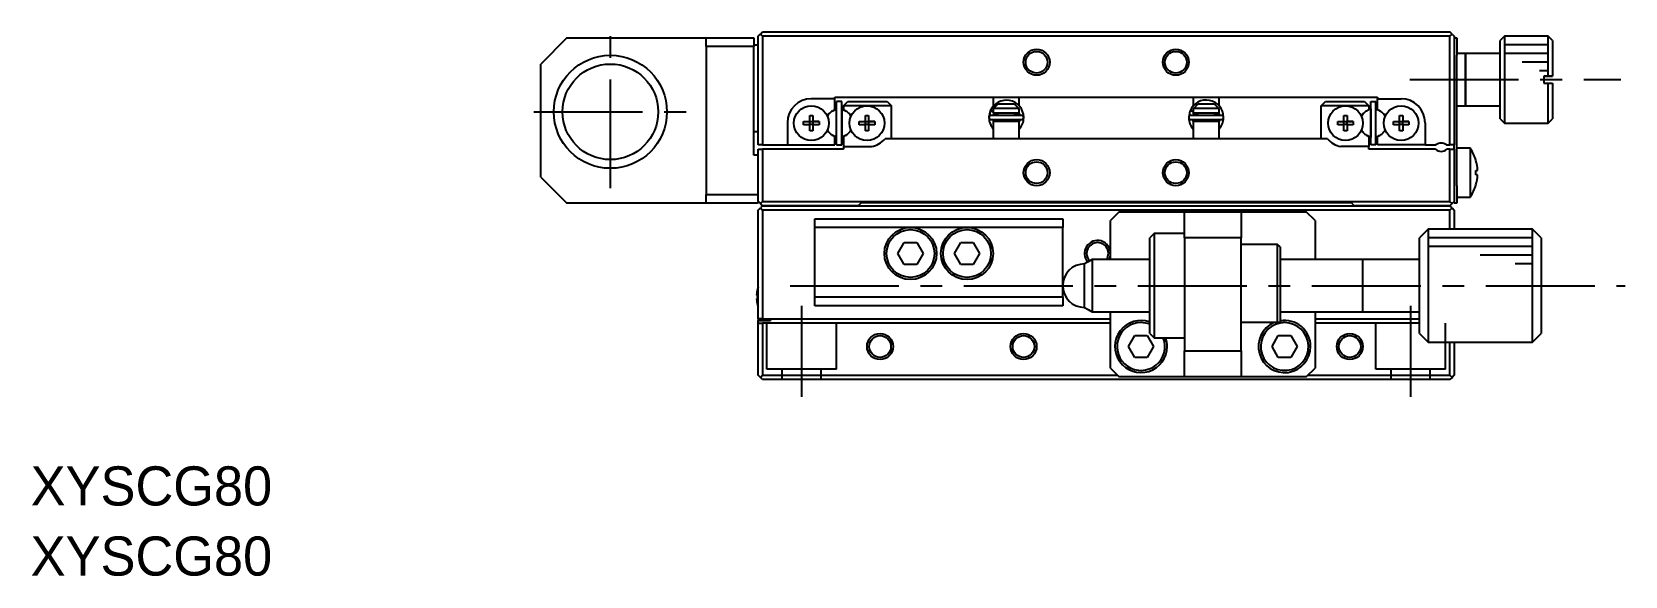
# Model space of a CAD drawing. Extents: x -14 to 368, y 60 to 347.
# Drawn here: x -8.8 to 174.3, y 60.5 to 123.1 of the extents above; entities that cross this region are included whole.
import ezdxf

# ---------------------------------------------------------------- set-up
doc = ezdxf.new("R2010")
doc.units = 0
doc.header["$LTSCALE"] = 10
doc.linetypes.add('CENTER', pattern=[2, 1.25, -0.25, 0.25, -0.25])
doc.linetypes.add('DASHED', pattern=[3.5, 2, -1.5])
doc.layers.get('0').update_dxf_attribs({"linetype": 'CONTINUOUS'})
doc.styles.get("Standard").update_dxf_attribs({"font": 'FGP教科書体NT-M'})

msp = doc.modelspace()

# ---------------------------------------------------------------- linework, layer by layer
at = {"color": 7, "linetype": 'CONTINUOUS'}
for p, q in [((74.673116, 122.597332), (74.923116, 122.847332)), ((74.923116, 122.847332), (75.173116, 123.097332)), ((74.923116, 122.847332), (75.173116, 122.597332)), ((75.173116, 123.097332), (154.173116, 123.097332)), ((154.423116, 122.847332), (154.173116, 123.097332)), ((154.173116, 122.597332), (154.423116, 122.847332)), ((154.423116, 122.847332), (154.673116, 122.597332)), ((52.673116, 122.397332), (49.673116, 119.397332)), ((52.673116, 122.397332), (68.673116, 122.397332)), ((68.673116, 121.397332), (68.673116, 122.397332)), ((68.673116, 122.397332), (74.173116, 122.397332)), ((68.673116, 121.397332), (68.673116, 104.397332)), ((74.173116, 121.397332), (68.673116, 121.397332)), ((74.173116, 122.397332), (74.173116, 121.397332)), ((74.173116, 121.597332), (74.673116, 121.597332)), ((74.173116, 108.897332), (74.173116, 121.397332)), ((74.673116, 110.097332), (74.673116, 122.597332)), ((75.173116, 122.597332), (75.173116, 110.097332)), ((154.173116, 122.597332), (75.173116, 122.597332)), ((154.173116, 110.097332), (154.173116, 122.597332)), ((154.673116, 122.597332), (154.673116, 110.097332)), ((154.673116, 122.397332), (154.973116, 122.397332)), ((154.973116, 122.397332), (154.973116, 120.397332)), ((160.473116, 122.597332), (159.973116, 122.097332)), ((159.973116, 113.097332), (159.973116, 122.097332)), ((160.473116, 122.597332), (160.473116, 112.597332)), ((165.473116, 122.597332), (160.473116, 122.597332)), ((165.473116, 117.997332), (165.473116, 122.597332)), ((165.973116, 122.097332), (165.473116, 122.597332)), ((165.973116, 122.097332), (165.973116, 117.997332)), ((49.673116, 106.397332), (49.673116, 119.397332)), ((155.973116, 120.597332), (154.973116, 120.597332)), ((154.973116, 105.397332), (154.973116, 120.397332)), ((155.973116, 120.597332), (155.973116, 114.597332)), ((155.973116, 114.597332), (155.973116, 120.597332)), ((159.973116, 120.597332), (155.973116, 120.597332)), ((164.973116, 117.997332), (165.473116, 117.997332)), ((165.473116, 117.997332), (164.973116, 117.997332)), ((164.973116, 117.997332), (164.973116, 117.197332)), ((165.473116, 117.997332), (165.973116, 117.997332)), ((165.973116, 117.997332), (165.473116, 117.997332)), ((83.473116, 115.397332), (80.773116, 115.397332)), ((83.473116, 115.597332), (145.873116, 115.597332)), ((83.473116, 115.397332), (83.473116, 115.597332)), ((83.473116, 114.141744), (83.473116, 115.397332)), ((101.673116, 115.597332), (101.673116, 114.541663)), ((104.673116, 114.585583), (104.673116, 115.597332)), ((124.673116, 115.597332), (124.673116, 114.59365)), ((127.673116, 114.55213), (127.673116, 115.597332)), ((145.873116, 115.597332), (145.873116, 115.397332)), ((145.873116, 115.397332), (148.573116, 115.397332)), ((145.873116, 114.141744), (145.873116, 115.397332)), ((164.973116, 117.197332), (165.473116, 117.197332)), ((165.473116, 112.597332), (165.473116, 117.197332)), ((165.473116, 117.197332), (165.973116, 117.197332)), ((165.973116, 117.197332), (165.973116, 113.097332)), ((83.179366, 113.972147), (83.473116, 114.141744)), ((83.673116, 110.097332), (83.673116, 115.097332)), ((84.273116, 115.097332), (83.673116, 115.097332)), ((84.273116, 110.097332), (84.273116, 115.097332)), ((84.273116, 114.156228), (84.273116, 115.097332)), ((84.273118, 114.247332), (84.273118, 114.156228)), ((84.273118, 114.247332), (84.273118, 114.156228)), ((84.273118, 114.247332), (84.273118, 114.156228)), ((84.273118, 114.247332), (84.273118, 114.156228)), ((84.273118, 114.247332), (84.273118, 114.156228)), ((84.273118, 114.247332), (84.273118, 114.156228)), ((84.273118, 114.247332), (84.273118, 114.156228)), ((84.273118, 114.247332), (84.273118, 114.156228)), ((84.273118, 114.247332), (84.273118, 114.156228)), ((84.273118, 114.247332), (84.273118, 114.156228)), ((84.273118, 114.247332), (84.273118, 114.156228)), ((84.273118, 114.247332), (84.273118, 114.156228)), ((84.273118, 114.247332), (84.273118, 114.156228)), ((84.273118, 114.247332), (84.273118, 110.947332)), ((84.273118, 114.247332), (84.273118, 114.156228)), ((84.273118, 114.247332), (84.273118, 114.156228)), ((84.273118, 114.247332), (84.273118, 114.156228)), ((84.273118, 114.247332), (84.273118, 114.156228)), ((84.273118, 114.247332), (84.273118, 114.156228)), ((84.273118, 114.247332), (84.273118, 114.156228)), ((84.273118, 114.247332), (84.273118, 114.156228)), ((84.273118, 114.247332), (84.273118, 114.156228)), ((84.273118, 114.247332), (84.273118, 114.156228)), ((84.273118, 114.247332), (84.273118, 114.156228)), ((84.273118, 114.247332), (84.273118, 114.156228)), ((84.273118, 114.247332), (84.273118, 114.156228)), ((84.473116, 114.597332), (84.973116, 115.097332)), ((87.173116, 114.597332), (84.473116, 114.597332)), ((84.473116, 114.597332), (84.473116, 114.141744)), ((84.473116, 114.141744), (84.766866, 113.972147)), ((84.973116, 115.097332), (89.473116, 115.097332)), ((89.973116, 114.597332), (87.173116, 114.597332)), ((89.473116, 115.097332), (89.973116, 114.597332)), ((89.973116, 110.797332), (89.973116, 114.597332)), ((101.327703, 113.962741), (101.193955, 113.271494)), ((101.292793, 113.773366), (101.291936, 113.737627)), ((101.291936, 113.737627), (101.292864, 113.701889)), ((101.295435, 113.809021), (101.292793, 113.773366)), ((101.292864, 113.701889), (101.295576, 113.666242)), ((101.299854, 113.844504), (101.295435, 113.809021)), ((101.295576, 113.666242), (101.300066, 113.630772)), ((101.306041, 113.879728), (101.299854, 113.844504)), ((101.300066, 113.630772), (101.306321, 113.595565)), ((101.313982, 113.914608), (101.306041, 113.879728)), ((101.306321, 113.595565), (101.314327, 113.560708)), ((101.323657, 113.949057), (101.313982, 113.914608)), ((101.314327, 113.560708), (101.324064, 113.526286)), ((101.335043, 113.982988), (101.323657, 113.949057)), ((101.343915, 114.003481), (101.327703, 113.962741)), ((101.34738, 114.014575), (101.335043, 113.982988)), ((101.347877, 114.015428), (101.34738, 114.014575)), ((101.353262, 114.018046), (101.347877, 114.015428)), ((101.352184, 114.02347), (101.608742, 113.947151)), ((101.366707, 114.056698), (101.352208, 114.023352)), ((101.357957, 114.018529), (101.353262, 114.018046)), ((101.363927, 114.018426), (101.357957, 114.018529)), ((101.371133, 114.017736), (101.363927, 114.018426)), ((101.379528, 114.016464), (101.371133, 114.017736)), ((101.389058, 114.014619), (101.379528, 114.016464)), ((101.399662, 114.012211), (101.389058, 114.014619)), ((101.41127, 114.009258), (101.399662, 114.012211)), ((101.423807, 114.005778), (101.41127, 114.009258)), ((101.437193, 114.001793), (101.423807, 114.005778)), ((101.451341, 113.997329), (101.437193, 114.001793)), ((101.466159, 113.992416), (101.451341, 113.997329)), ((101.481552, 113.987084), (101.466159, 113.992416)), ((101.49742, 113.981369), (101.481552, 113.987084)), ((101.51366, 113.975307), (101.49742, 113.981369)), ((101.530167, 113.968938), (101.51366, 113.975307)), ((101.546835, 113.962302), (101.530167, 113.968938)), ((101.563555, 113.955444), (101.546835, 113.962302)), ((101.580219, 113.948406), (101.563555, 113.955444)), ((101.596721, 113.941235), (101.580219, 113.948406)), ((101.612952, 113.933977), (101.596721, 113.941235)), ((101.608742, 113.947151), (101.673135, 113.915972)), ((101.628808, 113.926679), (101.612952, 113.933977)), ((101.644186, 113.919388), (101.628808, 113.926679)), ((101.658988, 113.912152), (101.644186, 113.919388)), ((101.673116, 113.905016), (101.658988, 113.912152)), ((101.727433, 114.297332), (101.673116, 114.297332)), ((101.673116, 114.297332), (101.673116, 113.797332)), ((101.673116, 113.797332), (104.673116, 113.797332)), ((101.727433, 114.297332), (102.256601, 114.797332)), ((104.618799, 114.297332), (101.727433, 114.297332)), ((101.741967, 113.742464), (101.742529, 113.756086)), ((101.742105, 113.728835), (101.741967, 113.742464)), ((101.742942, 113.715235), (101.742105, 113.728835)), ((101.742529, 113.756086), (101.743789, 113.769664)), ((101.744474, 113.701701), (101.742942, 113.715235)), ((101.743789, 113.769664), (101.745744, 113.783161)), ((101.746696, 113.68827), (101.744474, 113.701701)), ((101.745744, 113.783161), (101.748389, 113.79654)), ((101.749599, 113.674976), (101.746696, 113.68827)), ((101.748389, 113.79654), (101.748569, 113.797336)), ((101.753176, 113.661855), (101.749599, 113.674976)), ((101.757413, 113.64894), (101.753176, 113.661855)), ((101.762299, 113.636264), (101.757413, 113.64894)), ((101.767817, 113.62386), (101.762299, 113.636264)), ((101.773951, 113.611757), (101.767817, 113.62386)), ((101.780684, 113.599987), (101.773951, 113.611757)), ((101.787996, 113.588576), (101.780684, 113.599987)), ((101.781971, 113.597332), (102.173116, 113.597332)), ((101.795865, 113.577552), (101.787996, 113.588576)), ((101.804271, 113.566941), (101.795865, 113.577552)), ((101.813191, 113.556766), (101.804271, 113.566941)), ((101.8226, 113.547052), (101.813191, 113.556766)), ((102.173116, 113.797332), (102.173116, 113.467838)), ((102.256601, 114.797332), (104.089631, 114.797332)), ((104.089631, 114.797332), (104.618799, 114.297332)), ((104.173116, 113.467838), (104.173116, 113.797332)), ((104.173116, 113.597332), (104.602784, 113.597332)), ((104.575052, 113.560377), (104.565775, 113.550453)), ((104.583826, 113.570757), (104.575052, 113.560377)), ((104.592073, 113.581568), (104.583826, 113.570757)), ((104.59977, 113.592786), (104.592073, 113.581568)), ((104.606896, 113.604382), (104.59977, 113.592786)), ((104.61343, 113.616329), (104.606896, 113.604382)), ((104.619353, 113.628596), (104.61343, 113.616329)), ((104.673116, 114.297332), (104.618799, 114.297332)), ((104.624647, 113.641152), (104.619353, 113.628596)), ((104.629296, 113.653966), (104.624647, 113.641152)), ((104.633287, 113.667003), (104.629296, 113.653966)), ((104.636607, 113.680229), (104.633287, 113.667003)), ((104.636402, 113.797348), (104.638255, 113.788522)), ((104.639246, 113.693609), (104.636607, 113.680229)), ((104.638255, 113.788522), (104.640485, 113.775086)), ((104.641196, 113.707107), (104.639246, 113.693609)), ((104.640485, 113.775086), (104.642023, 113.761547)), ((104.640662, 113.797362), (104.727105, 113.467855)), ((104.642451, 113.720686), (104.641196, 113.707107)), ((104.642023, 113.761547), (104.642865, 113.747944)), ((104.643008, 113.734311), (104.642451, 113.720686)), ((104.642865, 113.747944), (104.643008, 113.734311)), ((104.673116, 113.797332), (104.673116, 114.297332)), ((105.036667, 114.014103), (105.023714, 114.044361)), ((105.058229, 113.958832), (105.037594, 114.014575)), ((124.29002, 113.97197), (124.156271, 113.280723)), ((124.255109, 113.782595), (124.254252, 113.746855)), ((124.254252, 113.746855), (124.255181, 113.711118)), ((124.257751, 113.81825), (124.255109, 113.782595)), ((124.255181, 113.711118), (124.257893, 113.675471)), ((124.262171, 113.853733), (124.257751, 113.81825)), ((124.257893, 113.675471), (124.262382, 113.640001)), ((124.268358, 113.888957), (124.262171, 113.853733)), ((124.262382, 113.640001), (124.268637, 113.604794)), ((124.276298, 113.923836), (124.268358, 113.888957)), ((124.268637, 113.604794), (124.276643, 113.569937)), ((124.285973, 113.958285), (124.276298, 113.923836)), ((124.276643, 113.569937), (124.286381, 113.535515)), ((124.297359, 113.992217), (124.285973, 113.958285)), ((124.306231, 114.012709), (124.29002, 113.97197)), ((124.309696, 114.023804), (124.297359, 113.992217)), ((124.310193, 114.024657), (124.309696, 114.023804)), ((124.315781, 114.027312), (124.310193, 114.024657)), ((124.329023, 114.065926), (124.311866, 114.026278)), ((124.314501, 114.032699), (124.571058, 113.95638)), ((124.320342, 114.02776), (124.315781, 114.027312)), ((124.326086, 114.027664), (124.320342, 114.02776)), ((124.332978, 114.027023), (124.326086, 114.027664)), ((124.340976, 114.025842), (124.332978, 114.027023)), ((124.350032, 114.024128), (124.340976, 114.025842)), ((124.360092, 114.021891), (124.350032, 114.024128)), ((124.371096, 114.019144), (124.360092, 114.021891)), ((124.382977, 114.015905), (124.371096, 114.019144)), ((124.395664, 114.012192), (124.382977, 114.015905)), ((124.409081, 114.008027), (124.395664, 114.012192)), ((124.423148, 114.003437), (124.409081, 114.008027)), ((124.437779, 113.998448), (124.423148, 114.003437)), ((124.452888, 113.99309), (124.437779, 113.998448)), ((124.468384, 113.987395), (124.452888, 113.99309)), ((124.484173, 113.981398), (124.468384, 113.987395)), ((124.50016, 113.975135), (124.484173, 113.981398)), ((124.516251, 113.968643), (124.50016, 113.975135)), ((124.532348, 113.961961), (124.516251, 113.968643)), ((124.548354, 113.95513), (124.532348, 113.961961)), ((124.564174, 113.948189), (124.548354, 113.95513)), ((124.579712, 113.941182), (124.564174, 113.948189)), ((124.571058, 113.95638), (124.673135, 113.904242)), ((124.594876, 113.934149), (124.579712, 113.941182)), ((124.609573, 113.927134), (124.594876, 113.934149)), ((124.623717, 113.920178), (124.609573, 113.927134)), ((124.637222, 113.913323), (124.623717, 113.920178)), ((124.650008, 113.90661), (124.637222, 113.913323)), ((124.661996, 113.90008), (124.650008, 113.90661)), ((124.673116, 113.893772), (124.661996, 113.90008)), ((124.727433, 114.297332), (124.673116, 114.297332)), ((124.673116, 114.297332), (124.673116, 113.797332)), ((124.673116, 113.797332), (127.673116, 113.797332)), ((124.704284, 113.751693), (124.704845, 113.765315)), ((124.704422, 113.738063), (124.704284, 113.751693)), ((124.705259, 113.724464), (124.704422, 113.738063)), ((124.704845, 113.765315), (124.706105, 113.778892)), ((124.70679, 113.71093), (124.705259, 113.724464)), ((124.706105, 113.778892), (124.708061, 113.792389)), ((124.709012, 113.697498), (124.70679, 113.71093)), ((124.708061, 113.792389), (124.708958, 113.797347)), ((124.711916, 113.684205), (124.709012, 113.697498)), ((124.715492, 113.671083), (124.711916, 113.684205)), ((124.71973, 113.658168), (124.715492, 113.671083)), ((124.724615, 113.645492), (124.71973, 113.658168)), ((124.730133, 113.633088), (124.724615, 113.645492)), ((124.727433, 114.297332), (125.256601, 114.797332)), ((127.618799, 114.297332), (124.727433, 114.297332)), ((124.736268, 113.620986), (124.730133, 113.633088)), ((124.743, 113.609215), (124.736268, 113.620986)), ((124.750312, 113.597804), (124.743, 113.609215)), ((124.758182, 113.586781), (124.750312, 113.597804)), ((124.750392, 113.597332), (125.173116, 113.597332)), ((124.766588, 113.576169), (124.758182, 113.586781)), ((124.775507, 113.565995), (124.766588, 113.576169)), ((124.784917, 113.55628), (124.775507, 113.565995)), ((124.794791, 113.547048), (124.784917, 113.55628)), ((125.173116, 113.797332), (125.173116, 113.477066)), ((125.256601, 114.797332), (127.089631, 114.797332)), ((127.089631, 114.797332), (127.618799, 114.297332)), ((127.173116, 113.477066), (127.173116, 113.797332)), ((127.173116, 113.597332), (127.559348, 113.597332)), ((127.528092, 113.559682), (127.518338, 113.550236)), ((127.537368, 113.569605), (127.528092, 113.559682)), ((127.546142, 113.579985), (127.537368, 113.569605)), ((127.554389, 113.590797), (127.546142, 113.579985)), ((127.562087, 113.602014), (127.554389, 113.590797)), ((127.569213, 113.613611), (127.562087, 113.602014)), ((127.575747, 113.625557), (127.569213, 113.613611)), ((127.58167, 113.637825), (127.575747, 113.625557)), ((127.586963, 113.650381), (127.58167, 113.637825)), ((127.591613, 113.663194), (127.586963, 113.650381)), ((127.595603, 113.676231), (127.591613, 113.663194)), ((127.598923, 113.689457), (127.595603, 113.676231)), ((127.601562, 113.702837), (127.598923, 113.689457)), ((127.600652, 113.797334), (127.602801, 113.784314)), ((127.603512, 113.716335), (127.601562, 113.702837)), ((127.602801, 113.784314), (127.604339, 113.770776)), ((127.604768, 113.729915), (127.603512, 113.716335)), ((127.604339, 113.770776), (127.605181, 113.757172)), ((127.605325, 113.74354), (127.604768, 113.729915)), ((127.605181, 113.757172), (127.605325, 113.74354)), ((127.60646, 113.797418), (127.689422, 113.477084)), ((127.673116, 114.297332), (127.618799, 114.297332)), ((127.673116, 113.797332), (127.673116, 114.297332)), ((127.998984, 114.023332), (127.986031, 114.05359)), ((128.020546, 113.968061), (127.999911, 114.023804)), ((139.373116, 114.597332), (139.873116, 115.097332)), ((142.173116, 114.597332), (139.373116, 114.597332)), ((139.373116, 110.797332), (139.373116, 114.597332)), ((139.873116, 115.097332), (144.373116, 115.097332)), ((144.873116, 114.597332), (142.173116, 114.597332)), ((144.373116, 115.097332), (144.873116, 114.597332)), ((144.873116, 114.141744), (144.579366, 113.972147)), ((144.873116, 114.597332), (144.873116, 114.141744)), ((145.073114, 114.247332), (145.073114, 114.156228)), ((145.073114, 114.247332), (145.073114, 114.156228)), ((145.073114, 114.247332), (145.073114, 114.156228)), ((145.073114, 114.247332), (145.073114, 114.156228)), ((145.073114, 114.247332), (145.073114, 114.156228)), ((145.073114, 114.247332), (145.073114, 114.156228)), ((145.073114, 114.247332), (145.073114, 114.156228)), ((145.073114, 114.247332), (145.073114, 114.156228)), ((145.073114, 114.247332), (145.073114, 114.156228)), ((145.073114, 114.247332), (145.073114, 114.156228)), ((145.073114, 114.247332), (145.073114, 114.156228)), ((145.073114, 114.247332), (145.073114, 114.156228)), ((145.073114, 114.247332), (145.073114, 114.156228)), ((145.073114, 114.247332), (145.073114, 114.156228)), ((145.073114, 114.247332), (145.073114, 110.947332)), ((145.073114, 114.247332), (145.073114, 114.156228)), ((145.073114, 114.247332), (145.073114, 114.156228)), ((145.073114, 114.247332), (145.073114, 114.156228)), ((145.073114, 114.247332), (145.073114, 114.156228)), ((145.073114, 114.247332), (145.073114, 114.156228)), ((145.073114, 114.247332), (145.073114, 114.156228)), ((145.073114, 114.247332), (145.073114, 114.156228)), ((145.073114, 114.247332), (145.073114, 114.156228)), ((145.073114, 114.247332), (145.073114, 114.156228)), ((145.073114, 114.247332), (145.073114, 114.156228)), ((145.073114, 114.247332), (145.073114, 114.156228)), ((145.073114, 114.247332), (145.073114, 114.156228)), ((145.073114, 114.247332), (145.073114, 114.156228)), ((145.073114, 114.247332), (145.073114, 114.156228)), ((145.073116, 110.097332), (145.073116, 115.097332)), ((145.073116, 114.156228), (145.073116, 115.097332)), ((145.073116, 115.097332), (145.673116, 115.097332)), ((145.673116, 110.097332), (145.673116, 115.097332)), ((146.166866, 113.972147), (145.873116, 114.141744)), ((154.973116, 114.597332), (155.973116, 114.597332)), ((155.973116, 114.597332), (159.973116, 114.597332)), ((78.023116, 112.647332), (78.023116, 110.097332)), ((79.886755, 112.777332), (80.593116, 112.777332)), ((79.886755, 112.417332), (79.886755, 112.777332)), ((79.886755, 112.777332), (80.593116, 112.777332)), ((80.593116, 112.417332), (79.886755, 112.417332)), ((80.593116, 113.483693), (80.953116, 113.483693)), ((80.593116, 112.777332), (80.593116, 113.483693)), ((80.603488, 112.76696), (80.593116, 112.777332)), ((80.603488, 112.427704), (80.593116, 112.417332)), ((80.593116, 111.71097), (80.593116, 112.417332)), ((80.603488, 112.427704), (80.603488, 112.76696)), ((80.603488, 112.76696), (80.942744, 112.76696)), ((80.942744, 112.427704), (80.603488, 112.427704)), ((80.942744, 112.76696), (80.953116, 112.777332)), ((80.942744, 112.76696), (80.942744, 112.427704)), ((80.942744, 112.427704), (80.953116, 112.417332)), ((80.953116, 113.483693), (80.953116, 112.777332)), ((80.953116, 112.777332), (81.659478, 112.777332)), ((81.659478, 112.777332), (80.953116, 112.777332)), ((80.953116, 112.417332), (80.953116, 111.71097)), ((81.659478, 112.417332), (80.953116, 112.417332)), ((81.659478, 112.777332), (81.659478, 112.417332)), ((86.286755, 112.777332), (86.993116, 112.777332)), ((86.286755, 112.417332), (86.286755, 112.777332)), ((86.286755, 112.777332), (86.993116, 112.777332)), ((86.993116, 112.417332), (86.286755, 112.417332)), ((86.993116, 113.483693), (87.353116, 113.483693)), ((86.993116, 112.777332), (86.993116, 113.483693)), ((87.003488, 112.76696), (86.993116, 112.777332)), ((87.003488, 112.427704), (86.993116, 112.417332)), ((86.993116, 111.71097), (86.993116, 112.417332)), ((87.003488, 112.427704), (87.003488, 112.76696)), ((87.003488, 112.76696), (87.342744, 112.76696)), ((87.342744, 112.427704), (87.003488, 112.427704)), ((87.342744, 112.76696), (87.353116, 112.777332)), ((87.342744, 112.76696), (87.342744, 112.427704)), ((87.342744, 112.427704), (87.353116, 112.417332)), ((87.353116, 113.483693), (87.353116, 112.777332)), ((87.353116, 112.777332), (88.059478, 112.777332)), ((88.059478, 112.777332), (87.353116, 112.777332)), ((87.353116, 112.417332), (87.353116, 111.71097)), ((88.059478, 112.417332), (87.353116, 112.417332)), ((88.059478, 112.777332), (88.059478, 112.417332)), ((101.324064, 113.526286), (101.33551, 113.492383)), ((101.33551, 113.492383), (101.348637, 113.459082)), ((101.348637, 113.459082), (101.349415, 113.45725)), ((104.967487, 113.467838), (101.417487, 113.467838)), ((101.417487, 113.017838), (104.967487, 113.017838)), ((101.7071, 112.797281), (101.657882, 113.017786)), ((104.673116, 112.797332), (101.673116, 112.797332)), ((101.673116, 112.797332), (101.673116, 110.797332)), ((101.832475, 113.537819), (101.8226, 113.547052)), ((101.842789, 113.529088), (101.832475, 113.537819)), ((101.853516, 113.520878), (101.842789, 113.529088)), ((101.864631, 113.513207), (101.853516, 113.520878)), ((101.876105, 113.506091), (101.864631, 113.513207)), ((101.88791, 113.499545), (101.876105, 113.506091)), ((101.900018, 113.493582), (101.88791, 113.499545)), ((101.9124, 113.488217), (101.900018, 113.493582)), ((101.925027, 113.483458), (101.9124, 113.488217)), ((101.937869, 113.479318), (101.925027, 113.483458)), ((101.950897, 113.475803), (101.937869, 113.479318)), ((101.964079, 113.472922), (101.950897, 113.475803)), ((101.977387, 113.470681), (101.964079, 113.472922)), ((101.990788, 113.469084), (101.977387, 113.470681)), ((102.004253, 113.468136), (101.990788, 113.469084)), ((102.017039, 113.467838), (102.004253, 113.468136)), ((102.173116, 113.017838), (102.173116, 112.797332)), ((104.173116, 112.797332), (104.173116, 113.017838)), ((104.37149, 113.467862), (104.367935, 113.467838)), ((104.384982, 113.468365), (104.37149, 113.467862)), ((104.398436, 113.46952), (104.384982, 113.468365)), ((104.411822, 113.471323), (104.398436, 113.46952)), ((104.425109, 113.473771), (104.411822, 113.471323)), ((104.438266, 113.476859), (104.425109, 113.473771)), ((104.451261, 113.480583), (104.438266, 113.476859)), ((104.464065, 113.484934), (104.451261, 113.480583)), ((104.476648, 113.489903), (104.464065, 113.484934)), ((104.488978, 113.495482), (104.476648, 113.489903)), ((104.501026, 113.501658), (104.488978, 113.495482)), ((104.512763, 113.508419), (104.501026, 113.501658)), ((104.524159, 113.51575), (104.512763, 113.508419)), ((104.535186, 113.523637), (104.524159, 113.51575)), ((104.545816, 113.532063), (104.535186, 113.523637)), ((104.556021, 113.541008), (104.545816, 113.532063)), ((104.565775, 113.550453), (104.556021, 113.541008)), ((104.673116, 110.797332), (104.673116, 112.797332)), ((104.67796, 112.797163), (104.67335, 112.782009)), ((104.726779, 113.017783), (104.67796, 112.797163)), ((124.286381, 113.535515), (124.297826, 113.501611)), ((124.297826, 113.501611), (124.310953, 113.46831)), ((124.310953, 113.46831), (124.311731, 113.466479)), ((127.929803, 113.477066), (124.379803, 113.477066)), ((124.379803, 113.027066), (127.929803, 113.027066)), ((124.672285, 112.797086), (124.620198, 113.027014)), ((127.673116, 112.797332), (124.673116, 112.797332)), ((124.673116, 112.797332), (124.673116, 110.797332)), ((124.805105, 113.538317), (124.794791, 113.547048)), ((124.815833, 113.530107), (124.805105, 113.538317)), ((124.826947, 113.522436), (124.815833, 113.530107)), ((124.838421, 113.515319), (124.826947, 113.522436)), ((124.850226, 113.508773), (124.838421, 113.515319)), ((124.862334, 113.502811), (124.850226, 113.508773)), ((124.874716, 113.497445), (124.862334, 113.502811)), ((124.887343, 113.492687), (124.874716, 113.497445)), ((124.900186, 113.488546), (124.887343, 113.492687)), ((124.913213, 113.485032), (124.900186, 113.488546)), ((124.926396, 113.482151), (124.913213, 113.485032)), ((124.939703, 113.479909), (124.926396, 113.482151)), ((124.953105, 113.478313), (124.939703, 113.479909)), ((124.966569, 113.477364), (124.953105, 113.478313)), ((124.979355, 113.477066), (124.966569, 113.477364)), ((125.173116, 113.027066), (125.173116, 112.797332)), ((127.173116, 112.797332), (127.173116, 113.027066)), ((127.333807, 113.47709), (127.330252, 113.477066)), ((127.347298, 113.477594), (127.333807, 113.47709)), ((127.360753, 113.478748), (127.347298, 113.477594)), ((127.374139, 113.480551), (127.360753, 113.478748)), ((127.387425, 113.482999), (127.374139, 113.480551)), ((127.400582, 113.486088), (127.387425, 113.482999)), ((127.413578, 113.489811), (127.400582, 113.486088)), ((127.426382, 113.494162), (127.413578, 113.489811)), ((127.438964, 113.499132), (127.426382, 113.494162)), ((127.451294, 113.50471), (127.438964, 113.499132)), ((127.463342, 113.510886), (127.451294, 113.50471)), ((127.475079, 113.517647), (127.463342, 113.510886)), ((127.486475, 113.524979), (127.475079, 113.517647)), ((127.497502, 113.532866), (127.486475, 113.524979)), ((127.508132, 113.541291), (127.497502, 113.532866)), ((127.518338, 113.550236), (127.508132, 113.541291)), ((127.689095, 113.027012), (127.637512, 112.79724)), ((127.673116, 110.797332), (127.673116, 112.797332)), ((141.286755, 112.777332), (141.993116, 112.777332)), ((141.286755, 112.417332), (141.286755, 112.777332)), ((141.286755, 112.777332), (141.993116, 112.777332)), ((141.993116, 112.417332), (141.286755, 112.417332)), ((141.993116, 113.483693), (142.353116, 113.483693)), ((141.993116, 112.777332), (141.993116, 113.483693)), ((142.003488, 112.76696), (141.993116, 112.777332)), ((142.003488, 112.427704), (141.993116, 112.417332)), ((141.993116, 111.71097), (141.993116, 112.417332)), ((142.003488, 112.427704), (142.003488, 112.76696)), ((142.003488, 112.76696), (142.342744, 112.76696)), ((142.342744, 112.427704), (142.003488, 112.427704)), ((142.342744, 112.76696), (142.353116, 112.777332)), ((142.342744, 112.76696), (142.342744, 112.427704)), ((142.342744, 112.427704), (142.353116, 112.417332)), ((142.353116, 113.483693), (142.353116, 112.777332)), ((142.353116, 112.777332), (143.059478, 112.777332)), ((143.059478, 112.777332), (142.353116, 112.777332)), ((142.353116, 112.417332), (142.353116, 111.71097)), ((143.059478, 112.417332), (142.353116, 112.417332)), ((143.059478, 112.777332), (143.059478, 112.417332)), ((147.686755, 112.777332), (148.393116, 112.777332)), ((147.686755, 112.417332), (147.686755, 112.777332)), ((147.686755, 112.777332), (148.393116, 112.777332)), ((148.393116, 112.417332), (147.686755, 112.417332)), ((148.393116, 113.483693), (148.753116, 113.483693)), ((148.393116, 112.777332), (148.393116, 113.483693)), ((148.403488, 112.76696), (148.393116, 112.777332)), ((148.403488, 112.427704), (148.393116, 112.417332)), ((148.393116, 111.71097), (148.393116, 112.417332)), ((148.403488, 112.427704), (148.403488, 112.76696)), ((148.403488, 112.76696), (148.742744, 112.76696)), ((148.742744, 112.427704), (148.403488, 112.427704)), ((148.742744, 112.76696), (148.753116, 112.777332)), ((148.742744, 112.76696), (148.742744, 112.427704)), ((148.742744, 112.427704), (148.753116, 112.417332)), ((148.753116, 113.483693), (148.753116, 112.777332)), ((148.753116, 112.777332), (149.459478, 112.777332)), ((149.459478, 112.777332), (148.753116, 112.777332)), ((148.753116, 112.417332), (148.753116, 111.71097)), ((149.459478, 112.417332), (148.753116, 112.417332)), ((149.459478, 112.777332), (149.459478, 112.417332)), ((151.323116, 112.647332), (151.323116, 110.097332)), ((159.973116, 113.097332), (160.473116, 112.597332)), ((160.473116, 112.597332), (165.473116, 112.597332)), ((165.473116, 112.597332), (165.973116, 113.097332)), ((74.673116, 111.597332), (74.173116, 111.597332)), ((75.173116, 110.097332), (74.673116, 110.097332)), ((75.173116, 110.097332), (78.023116, 110.097332)), ((78.023116, 110.097332), (83.473116, 110.097332)), ((80.953116, 111.71097), (80.593116, 111.71097)), ((83.473116, 111.05292), (83.179366, 111.222517)), ((83.473116, 110.097332), (83.473116, 111.05292)), ((83.673116, 110.097332), (84.273116, 110.097332)), ((84.273116, 110.097332), (84.273116, 111.038436)), ((84.273118, 111.038436), (84.273118, 110.947332)), ((84.273118, 111.038436), (84.273118, 110.947332)), ((84.273118, 111.038436), (84.273118, 110.947332)), ((84.273118, 111.038436), (84.273118, 110.947332)), ((84.273118, 111.038436), (84.273118, 110.947332)), ((84.273118, 111.038436), (84.273118, 110.947332)), ((84.273118, 111.038436), (84.273118, 110.947332)), ((84.273118, 111.038436), (84.273118, 110.947332)), ((84.273118, 111.038436), (84.273118, 110.947332)), ((84.273118, 111.038436), (84.273118, 110.947332)), ((84.273118, 111.038436), (84.273118, 110.947332)), ((84.273118, 111.038436), (84.273118, 110.947332)), ((84.273118, 111.038436), (84.273118, 110.947332)), ((84.273118, 111.038436), (84.273118, 110.947332)), ((84.273118, 111.038436), (84.273118, 110.947332)), ((84.273118, 111.038436), (84.273118, 110.947332)), ((84.273118, 111.038436), (84.273118, 110.947332)), ((84.273118, 111.038436), (84.273118, 110.947332)), ((84.273118, 111.038436), (84.273118, 110.947332)), ((84.273118, 111.038436), (84.273118, 110.947332)), ((84.273118, 111.038436), (84.273118, 110.947332)), ((84.273118, 111.038436), (84.273118, 110.947332)), ((84.273118, 111.038436), (84.273118, 110.947332)), ((84.273118, 111.038436), (84.273118, 110.947332)), ((84.273118, 111.038436), (84.273118, 110.947332)), ((84.273118, 111.038436), (84.273118, 110.947332)), ((84.273118, 111.038436), (84.273118, 110.947332)), ((84.273118, 111.038436), (84.273118, 110.947332)), ((84.273118, 111.038436), (84.273118, 110.947332)), ((84.273118, 111.038436), (84.273118, 110.947332)), ((84.273118, 111.038436), (84.273118, 110.947332)), ((84.766866, 111.222517), (84.473116, 111.05292)), ((84.473116, 111.05292), (84.473116, 109.897332)), ((84.473116, 109.897332), (84.473116, 109.597332)), ((84.473116, 109.897332), (87.695131, 109.897332)), ((87.353116, 111.71097), (86.993116, 111.71097)), ((140.094054, 110.797332), (89.252178, 110.797332)), ((144.873116, 109.897332), (141.651101, 109.897332)), ((142.353116, 111.71097), (141.993116, 111.71097)), ((144.579366, 111.222517), (144.873116, 111.05292)), ((144.873116, 111.05292), (144.873116, 109.897332)), ((144.873116, 109.597332), (144.873116, 109.897332)), ((145.073114, 111.038436), (145.073114, 110.947332)), ((145.073114, 111.038436), (145.073114, 110.947332)), ((145.073114, 111.038436), (145.073114, 110.947332)), ((145.073114, 111.038436), (145.073114, 110.947332)), ((145.073114, 111.038436), (145.073114, 110.947332)), ((145.073114, 111.038436), (145.073114, 110.947332)), ((145.073114, 111.038436), (145.073114, 110.947332)), ((145.073114, 111.038436), (145.073114, 110.947332)), ((145.073114, 111.038436), (145.073114, 110.947332)), ((145.073114, 111.038436), (145.073114, 110.947332)), ((145.073114, 111.038436), (145.073114, 110.947332)), ((145.073114, 111.038436), (145.073114, 110.947332)), ((145.073114, 111.038436), (145.073114, 110.947332)), ((145.073114, 111.038436), (145.073114, 110.947332)), ((145.073114, 111.038436), (145.073114, 110.947332)), ((145.073114, 111.038436), (145.073114, 110.947332)), ((145.073114, 111.038436), (145.073114, 110.947332)), ((145.073114, 111.038436), (145.073114, 110.947332)), ((145.073114, 111.038436), (145.073114, 110.947332)), ((145.073114, 111.038436), (145.073114, 110.947332)), ((145.073114, 111.038436), (145.073114, 110.947332)), ((145.073114, 111.038436), (145.073114, 110.947332)), ((145.073114, 111.038436), (145.073114, 110.947332)), ((145.073114, 111.038436), (145.073114, 110.947332)), ((145.073114, 111.038436), (145.073114, 110.947332)), ((145.073114, 111.038436), (145.073114, 110.947332)), ((145.073114, 111.038436), (145.073114, 110.947332)), ((145.073114, 111.038436), (145.073114, 110.947332)), ((145.073114, 111.038436), (145.073114, 110.947332)), ((145.073114, 111.038436), (145.073114, 110.947332)), ((145.073114, 111.038436), (145.073114, 110.947332)), ((145.073116, 110.097332), (145.073116, 111.038436)), ((145.673116, 110.097332), (145.073116, 110.097332)), ((145.873116, 111.05292), (146.166866, 111.222517)), ((145.873116, 110.097332), (145.873116, 111.05292)), ((151.323116, 110.097332), (145.873116, 110.097332)), ((148.753116, 111.71097), (148.393116, 111.71097)), ((151.323116, 110.097332), (152.573116, 110.097332)), ((153.773116, 110.097332), (154.173116, 110.097332)), ((154.673116, 110.097332), (154.173116, 110.097332)), ((154.673116, 109.597332), (154.673116, 110.097332)), ((74.673116, 108.897332), (74.173116, 108.897332)), ((74.673116, 103.597332), (74.673116, 109.597332)), ((74.673116, 109.597332), (75.173116, 109.597332)), ((75.173116, 109.597332), (75.173116, 103.597332)), ((84.473116, 109.597332), (75.173116, 109.597332)), ((152.511678, 109.597332), (144.873116, 109.597332)), ((154.173116, 109.597332), (153.834554, 109.597332)), ((154.173116, 103.597332), (154.173116, 109.597332)), ((154.173116, 109.597332), (154.673116, 109.597332)), ((154.673116, 109.597332), (154.673116, 103.597332)), ((156.515579, 109.697332), (154.973116, 109.697332)), ((156.515579, 109.697332), (156.515579, 104.097332)), ((157.166321, 108.296471), (157.172489, 108.29948)), ((49.673116, 106.397332), (52.673116, 103.397332)), ((157.166321, 107.157332), (157.359578, 107.157332)), ((157.166321, 106.637332), (157.166321, 107.157332)), ((157.359578, 106.637332), (157.166321, 106.637332)), ((68.673116, 104.397332), (74.673116, 104.397332)), ((68.673116, 103.397332), (68.673116, 104.397332)), ((154.973116, 105.397332), (154.973116, 103.397332)), ((157.172489, 105.495184), (157.166321, 105.498193)), ((68.673116, 103.397332), (52.673116, 103.397332)), ((74.673116, 103.397332), (68.673116, 103.397332)), ((74.673116, 103.597332), (74.673116, 103.397332)), ((74.673116, 103.597332), (74.923116, 103.347332)), ((74.673116, 102.597332), (74.923116, 102.847332)), ((74.673116, 90.097332), (74.673116, 102.597332)), ((75.173116, 103.597332), (74.923116, 103.347332)), ((74.923116, 103.347332), (75.173116, 103.097332)), ((75.173116, 103.097332), (74.923116, 102.847332)), ((74.923116, 102.847332), (75.173116, 102.597332)), ((75.173116, 103.597332), (154.173116, 103.597332)), ((86.173116, 103.097332), (75.173116, 103.097332)), ((75.173116, 103.097332), (86.173116, 103.097332)), ((75.173116, 102.597332), (75.173116, 90.097332)), ((154.173116, 102.597332), (75.173116, 102.597332)), ((86.173116, 103.097332), (86.523116, 103.447332)), ((86.173116, 103.097332), (143.173116, 103.097332)), ((86.523116, 103.447332), (142.823116, 103.447332)), ((142.823116, 103.447332), (143.173116, 103.097332)), ((154.173116, 103.097332), (143.173116, 103.097332)), ((143.173116, 103.097332), (154.173116, 103.097332)), ((154.423116, 103.347332), (154.173116, 103.597332)), ((154.173116, 103.097332), (154.423116, 103.347332)), ((154.423116, 102.847332), (154.173116, 103.097332)), ((154.173116, 102.597332), (154.423116, 102.847332)), ((154.173116, 100.397332), (154.173116, 102.597332)), ((154.423116, 103.347332), (154.673116, 103.597332)), ((154.423116, 102.847332), (154.673116, 102.597332)), ((154.673116, 103.397332), (154.673116, 103.597332)), ((154.973116, 103.397332), (154.673116, 103.397332)), ((154.673116, 102.597332), (154.673116, 100.397332)), ((154.973116, 104.097332), (156.515579, 104.097332)), ((81.173116, 100.597332), (81.173116, 101.597332)), ((81.173116, 101.597332), (109.673116, 101.597332)), ((109.673116, 101.597332), (109.673116, 100.597332)), ((116.173116, 102.397332), (115.173116, 101.397332)), ((115.173116, 96.897332), (115.173116, 101.397332)), ((116.173116, 102.397332), (123.673116, 102.397332)), ((123.673116, 102.397332), (130.173116, 102.397332)), ((123.673116, 99.397332), (123.673116, 102.397332)), ((130.173116, 102.397332), (130.173116, 99.397332)), ((130.173116, 102.397332), (137.673116, 102.397332)), ((138.673116, 101.397332), (137.673116, 102.397332)), ((138.673116, 101.397332), (138.673116, 96.897332)), ((92.173116, 100.597332), (81.173116, 100.597332)), ((81.173116, 92.597332), (81.173116, 100.597332)), ((98.673116, 100.597332), (92.173116, 100.597332)), ((109.673116, 100.597332), (98.673116, 100.597332)), ((109.673116, 92.597332), (109.673116, 100.597332)), ((120.173116, 99.897332), (119.673116, 99.397332)), ((119.673116, 88.397332), (119.673116, 99.397332)), ((120.173116, 99.897332), (120.173116, 87.897332)), ((123.673116, 99.897332), (120.173116, 99.897332)), ((130.173116, 99.397332), (123.673116, 99.397332)), ((123.673116, 99.397332), (123.673116, 86.397332)), ((130.173116, 86.397332), (130.173116, 99.397332)), ((151.673116, 100.397332), (150.673116, 99.397332)), ((150.673116, 93.847521), (150.673116, 99.397332)), ((151.673116, 100.397332), (151.673116, 93.838464)), ((163.673116, 100.397332), (151.673116, 100.397332)), ((163.673116, 87.397332), (163.673116, 100.397332)), ((164.673116, 99.397332), (163.673116, 100.397332)), ((164.673116, 99.397332), (164.673116, 88.397332)), ((90.72974, 97.597332), (91.451428, 98.847332)), ((91.451428, 96.347332), (90.72974, 97.597332)), ((91.451428, 98.847332), (92.894804, 98.847332)), ((92.894804, 98.847332), (93.616492, 97.597332)), ((93.616492, 97.597332), (92.894804, 96.347332)), ((97.22974, 97.597332), (97.951428, 98.847332)), ((97.951428, 96.347332), (97.22974, 97.597332)), ((97.951428, 98.847332), (99.394804, 98.847332)), ((99.394804, 98.847332), (100.116492, 97.597332)), ((100.116492, 97.597332), (99.394804, 96.347332)), ((134.373116, 98.647332), (130.173116, 98.647332)), ((134.373116, 89.647332), (134.373116, 98.647332)), ((134.673116, 98.347332), (134.373116, 98.647332)), ((134.673116, 98.347332), (134.673116, 89.647332)), ((92.894804, 96.347332), (91.451428, 96.347332)), ((99.394804, 96.347332), (97.951428, 96.347332)), ((112.606129, 96.647332), (112.173116, 96.397332)), ((112.173116, 93.87469), (112.173116, 96.397332)), ((113.039141, 96.897332), (112.606129, 96.647332)), ((113.039141, 96.897332), (113.039141, 93.870162)), ((119.673116, 96.897332), (113.039141, 96.897332)), ((144.173116, 96.897332), (134.673116, 96.897332)), ((144.173116, 96.897332), (144.168116, 96.897332)), ((150.673116, 96.897332), (144.173116, 96.897332)), ((144.178116, 96.897332), (144.173116, 96.897332)), ((74.598972, 93.485948), (74.603594, 93.483693)), ((112.173116, 91.397332), (112.173116, 93.87469)), ((113.039141, 93.870162), (113.039141, 90.897332)), ((150.673116, 88.397332), (150.673116, 93.847521)), ((151.673116, 93.838464), (151.673116, 87.397332)), ((74.483257, 92.777332), (74.603594, 92.777332)), ((74.603594, 92.417332), (74.483257, 92.417332)), ((74.603594, 91.71097), (74.598972, 91.708716)), ((74.603594, 92.777332), (74.603594, 92.417332)), ((81.173116, 92.597332), (109.673116, 92.597332)), ((81.173116, 91.597332), (81.173116, 92.597332)), ((109.673116, 91.597332), (81.173116, 91.597332)), ((109.673116, 92.597332), (109.673116, 91.597332)), ((75.173116, 90.097332), (74.673116, 90.097332)), ((74.673116, 90.097332), (74.673116, 89.897332)), ((74.673116, 89.897332), (76.073116, 89.897332)), ((74.673116, 89.597332), (74.673116, 89.897332)), ((75.173116, 90.097332), (115.173116, 90.097332)), ((76.073116, 90.097332), (76.073116, 89.897332)), ((112.173116, 91.397332), (112.606129, 91.147332)), ((112.606129, 91.147332), (113.039141, 90.897332)), ((113.039141, 90.897332), (119.673116, 90.897332)), ((115.173116, 84.397332), (115.173116, 90.897332)), ((134.673116, 90.897332), (144.173116, 90.897332)), ((138.673116, 90.897332), (138.673116, 84.397332)), ((138.673116, 90.097332), (150.673116, 90.097332)), ((144.168116, 90.897332), (144.173116, 90.897332)), ((144.173116, 90.897332), (150.673116, 90.897332)), ((144.173116, 90.897332), (144.178116, 90.897332)), ((74.673116, 83.597332), (74.673116, 89.597332)), ((74.673116, 89.597332), (75.173116, 89.597332)), ((115.173116, 89.597332), (75.173116, 89.597332)), ((75.173116, 89.597332), (75.173116, 83.597332)), ((117.22974, 86.897332), (117.951428, 88.147332)), ((117.951428, 88.147332), (119.394804, 88.147332)), ((119.394804, 88.147332), (120.116492, 86.897332)), ((119.673116, 88.397332), (120.173116, 87.897332)), ((134.373116, 89.647332), (130.173116, 89.647332)), ((133.72974, 86.897332), (134.451428, 88.147332)), ((134.673116, 89.647332), (134.373116, 89.647332)), ((134.451428, 88.147332), (135.894804, 88.147332)), ((135.894804, 88.147332), (136.616492, 86.897332)), ((150.673116, 89.597332), (138.673116, 89.597332)), ((150.673116, 88.397332), (151.673116, 87.397332)), ((163.673116, 87.397332), (164.673116, 88.397332)), ((117.951428, 85.647332), (117.22974, 86.897332)), ((120.116492, 86.897332), (119.394804, 85.647332)), ((120.173116, 87.897332), (123.673116, 87.897332)), ((123.673116, 83.397332), (123.673116, 86.397332)), ((123.673116, 86.397332), (130.173116, 86.397332)), ((130.173116, 86.397332), (130.173116, 83.397332)), ((134.451428, 85.647332), (133.72974, 86.897332)), ((136.616492, 86.897332), (135.894804, 85.647332)), ((151.673116, 87.397332), (163.673116, 87.397332)), ((154.173116, 83.597332), (154.173116, 87.397332)), ((154.673116, 87.397332), (154.673116, 83.597332)), ((115.173116, 84.397332), (116.173116, 83.397332)), ((119.394804, 85.647332), (117.951428, 85.647332)), ((135.894804, 85.647332), (134.451428, 85.647332)), ((137.673116, 83.397332), (138.673116, 84.397332)), ((74.923116, 83.347332), (74.673116, 83.597332)), ((74.923116, 83.347332), (75.173116, 83.597332)), ((75.173116, 83.097332), (74.923116, 83.347332)), ((75.173116, 83.597332), (115.973116, 83.597332)), ((154.173116, 83.097332), (75.173116, 83.097332)), ((123.673116, 83.397332), (116.173116, 83.397332)), ((130.173116, 83.397332), (123.673116, 83.397332)), ((137.673116, 83.397332), (130.173116, 83.397332)), ((137.873116, 83.597332), (154.173116, 83.597332)), ((154.173116, 83.597332), (154.423116, 83.347332)), ((154.423116, 83.347332), (154.173116, 83.097332)), ((154.673116, 83.597332), (154.423116, 83.347332))]:
    msp.add_line(p, q, dxfattribs=at)
at = {"color": 1, "linetype": 'CENTER'}
for p, q in [((57.673116, 105.097332), (57.673116, 122.697332)), ((149.573116, 117.597332), (173.823116, 117.597332)), ((48.873116, 113.897332), (66.473116, 113.897332)), ((78.323116, 93.897332), (174.323116, 93.897332)), ((79.673116, 81.097332), (79.673116, 91.597332)), ((149.673116, 81.097332), (149.673116, 91.597332))]:
    msp.add_line(p, q, dxfattribs=at)
at = {"color": 3, "linetype": 'CONTINUOUS'}
for p, q in [((165.473116, 121.597332), (160.473116, 121.597332)), ((165.473116, 120.597332), (160.473116, 120.597332)), ((165.473116, 119.597332), (162.473116, 119.597332)), ((165.473116, 118.597332), (164.473116, 118.597332)), ((163.673116, 99.397332), (151.673116, 99.397332)), ((163.673116, 98.397332), (151.673116, 98.397332)), ((163.673116, 97.397332), (157.673116, 97.397332)), ((144.173116, 93.972147), (144.173116, 96.897337)), ((163.673116, 96.397332), (161.673116, 96.397332)), ((144.173116, 93.897332), (144.173116, 93.972147)), ((144.173116, 93.770142), (144.173116, 93.897332)), ((144.173116, 90.897327), (144.173116, 93.770142))]:
    msp.add_line(p, q, dxfattribs=at)
at = {"color": 3, "linetype": 'DASHED'}
for p, q in [((75.673116, 84.297332), (75.673116, 89.597332)), ((83.673116, 84.297332), (83.673116, 89.597332)), ((145.673116, 84.297332), (145.673116, 89.597332)), ((153.673116, 84.297332), (153.673116, 89.597332)), ((83.673116, 84.297332), (75.673116, 84.297332)), ((77.423116, 83.097332), (77.423116, 84.297332)), ((81.923116, 83.097332), (81.923116, 84.297332)), ((153.673116, 84.297332), (145.673116, 84.297332)), ((147.423116, 83.097332), (147.423116, 84.297332)), ((151.923116, 83.097332), (151.923116, 84.297332))]:
    msp.add_line(p, q, dxfattribs=at)
at = {"color": 3, "linetype": 'CONTINUOUS'}
for centre in [(106.673116, 119.597332), (122.673116, 119.597332), (106.673116, 106.897332), (122.673116, 106.897332), (88.673116, 86.897332), (105.173116, 86.897332), (142.673116, 86.897332)]:
    msp.add_circle(centre, 1.5, dxfattribs=at)
at = {"color": 7, "linetype": 'CONTINUOUS'}
for centre, radius in [((57.673116, 113.897332), 6.5), ((57.673116, 113.897332), 5.5), ((106.673116, 119.597332), 1.25), ((122.673116, 119.597332), 1.25), ((80.773116, 112.597332), 2), ((87.173116, 112.597332), 2), ((142.173116, 112.597332), 2), ((148.573116, 112.597332), 2), ((106.673116, 106.897332), 1.25), ((122.673116, 106.897332), 1.25), ((92.173116, 97.597332), 3), ((92.173116, 97.597332), 2.75), ((98.673116, 97.597332), 3), ((98.673116, 97.597332), 2.75), ((88.673116, 86.897332), 1.25), ((105.173116, 86.897332), 1.25), ((142.673116, 86.897332), 1.25)]:
    msp.add_circle(centre, radius, dxfattribs=at)
for centre, radius, start, end in [((80.773116, 112.647332), 2.75, 90, 180), ((148.573116, 112.647332), 2.75, 0, 90), ((84.087926, 112.482332), 1.75, 134.995594, 148.113496), ((83.973117, 112.597332), 1.5875, 135.000025, 149.566818), ((83.973116, 112.597332), 1.5875, 120, 135), ((83.973117, 112.597332), 1.5875, 100.893067, 120), ((83.973117, 112.597332), 1.5875, 60.000031, 79.106949), ((83.973116, 112.597332), 1.5875, 45, 60), ((83.858306, 112.482332), 1.75, 31.886504, 45.004406), ((83.973117, 112.597332), 1.5875, 30.433263, 45.000025), ((103.192326, 113.242478), 1.998953, 0.830461, 157.286566), ((126.154643, 113.251707), 1.998953, 0.830461, 157.286566), ((145.487926, 112.482332), 1.75, 134.995594, 148.113496), ((145.373115, 112.597332), 1.5875, 134.999975, 149.566737), ((145.373116, 112.597332), 1.5875, 120, 135), ((145.373115, 112.597332), 1.5875, 60, 79.106911), ((145.373116, 112.597332), 1.5875, 45, 60), ((145.258306, 112.482332), 1.75, 31.886504, 45.004406), ((145.373115, 112.597332), 1.5875, 30.433182, 44.999975), ((84.087926, 112.712332), 1.75, 211.886504, 225.004406), ((83.973117, 112.597332), 1.5875, 210.433182, 224.999975), ((83.858306, 112.712332), 1.75, 314.995594, 328.113496), ((83.973117, 112.597332), 1.5875, 314.999975, 329.566737), ((101.417487, 113.242838), 0.225, 90, 270), ((103.197278, 113.244539), 2.003618, 180.78297, 220.460387), ((103.197071, 113.241218), 1.994111, 317.758977, 359.233591), ((104.967487, 113.242838), 0.225, 270, 90), ((124.379803, 113.252066), 0.225, 90, 270), ((126.158645, 113.253579), 2.002667, 180.777946, 222.110892), ((126.159467, 113.250557), 1.994033, 319.400601, 359.230412), ((127.929803, 113.252066), 0.225, 270, 90), ((145.487926, 112.712332), 1.75, 211.886504, 225.004406), ((145.373115, 112.597332), 1.5875, 210.433263, 225.000025), ((145.373115, 112.597332), 1.5875, 315.000025, 329.566818), ((145.258306, 112.712332), 1.75, 314.995594, 328.113496), ((83.973116, 112.597332), 1.5875, 225, 240), ((83.973117, 112.597332), 1.5875, 239.999969, 259.106932), ((83.973117, 112.597332), 1.5875, 280.893127, 300), ((83.973116, 112.597332), 1.5875, 300, 315), ((87.173116, 112.597332), 2.75, 280.942499, 319.114807), ((142.173116, 112.597332), 2.75, 220.885193, 259.057501), ((145.373116, 112.597332), 1.5875, 225, 240), ((145.373115, 112.597332), 1.5875, 240.000031, 259.10691), ((145.373115, 112.597332), 1.5875, 280.893028, 300), ((145.373116, 112.597332), 1.5875, 300, 315), ((153.173116, 109.297332), 1, 53.130102, 126.869898), ((153.173116, 110.347332), 1, 228.590378, 311.409622), ((152.373116, 106.897332), 5, 16.285843, 34.055798), ((152.373116, 106.897332), 4.993235, 2.984767, 16.272555), ((152.373116, 106.897332), 4.993235, 343.727445, 357.015233), ((152.373116, 106.897332), 5, 325.944202, 343.714157), ((113.673116, 97.597332), 1.25, 325.944202, 180), ((113.673116, 97.597332), 1.25, 180, 223.37859), ((112.173116, 93.897332), 2.5, 90, 180), ((77.673116, 92.597332), 3.194933, 163.893288, 176.770291), ((77.673116, 92.597332), 3.2, 159.635865, 163.877467), ((112.173116, 93.897332), 2.5, 180, 270), ((77.673116, 92.597332), 3.194933, 183.229709, 196.106712), ((77.673116, 92.597332), 3.2, 196.122533, 200.364135), ((118.673116, 86.897332), 3, 70.528779, 0), ((135.173116, 86.897332), 3, 0, 99.594068), ((118.673116, 86.897332), 2.75, 90, 21.323686), ((118.673116, 86.897332), 2.75, 68.676314, 90), ((135.173116, 86.897332), 3, 113.556464, 0), ((135.173116, 86.897332), 2.75, 100.942499, 90), ((135.173116, 86.897332), 2.75, 90, 100.942499), ((118.673116, 86.897332), 3, 0, 19.471221)]:
    msp.add_arc(centre, radius, start, end, dxfattribs=at)
at = {"color": 3, "linetype": 'CONTINUOUS'}
for start, end in [(0, 221.117421), (332.181861, 0)]:
    msp.add_arc((113.673116, 97.597332), 1.5, start, end, dxfattribs=at)

# ---------------------------------------------------------------- texts
at = {"color": 7}
for p in [(-8.963605, 68.611086), (-8.963605, 60.545011)]:
    msp.add_text('XYSCG80', height=4.5, dxfattribs=at).set_placement(p)

doc.saveas('drawing.dxf')
